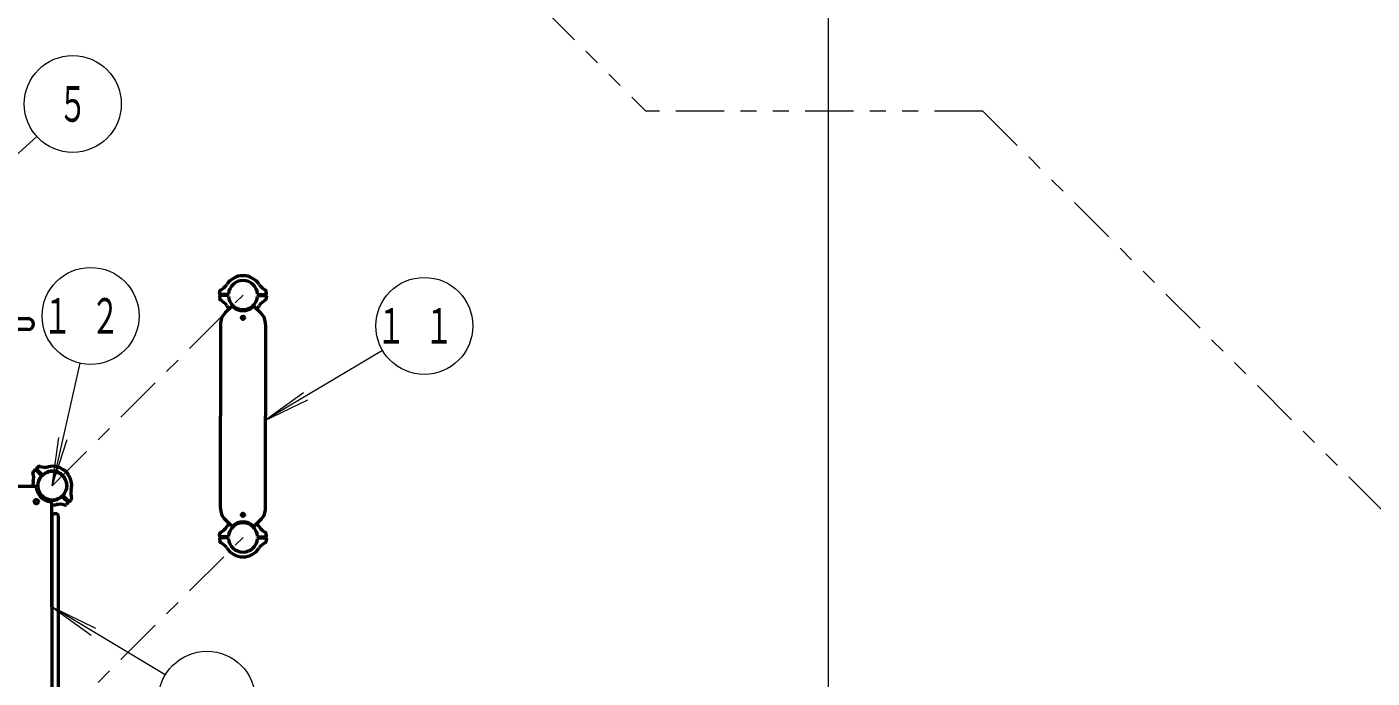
# Model space of a CAD drawing. Units: millimetres on the paper, scale 1:50. Extents: x -385 to 0, y -594 to 267.
# Drawn here: x -225.3 to -142.1, y 165.1 to 205.4 of the extents above; entities that cross this region are included whole.
import ezdxf
from ezdxf.enums import TextEntityAlignment as Align

# ---------------------------------------------------------------- set-up
doc = ezdxf.new("R2010")
doc.units = ezdxf.units.MM
doc.linetypes.add('USER2', pattern=[6, 3, -1, 1, -1])
doc.linetypes.add('USER3', pattern=[8, 3, -1, 1, -1, 1, -1])
doc.layers.add('LY_1', color=140, linetype='Continuous', lineweight=50)
doc.styles.add('ＭＳ ゴシック', font='')
doc.styles.get('ＭＳ ゴシック').set_extended_font_data('MS Gothic')

msp = doc.modelspace()

# ---------------------------------------------------------------- linework, layer by layer
at = {"layer": 'LY_1', "color": 7, "lineweight": 13}
for p, q in [((-175.663, 130.389), (-175.663, 240.356)), ((-224.641, 198.628), (-230.843, 193.016)), ((-203.252, 185.374), (-210.58, 181.027)), ((-221.971, 184.599), (-223.683, 177.016)), ((-210.58, 181.027), (-208.144, 182.776)), ((-210.58, 181.027), (-207.877, 182.327)), ((-223.683, 177.016), (-223.28, 179.989)), ((-223.683, 177.016), (-222.77, 179.874)), ((-223.713, 169.516), (-221.015, 168.205)), ((-223.713, 169.516), (-221.284, 167.756)), ((-216.691, 165.309), (-223.713, 169.516))]:
    msp.add_line(p, q, dxfattribs=at)
at = {"layer": 'LY_1', "color": 7, "linetype": 'USER3', "lineweight": 13}
for p, q in [((-216.131, 229.356), (-186.967, 200.193)), ((-166.118, 200.193), (-186.967, 200.193)), ((-166.118, 200.193), (-141.483, 175.558))]:
    msp.add_line(p, q, dxfattribs=at)
at = {"layer": 'LY_1'}
for p, q in [((-213.336, 188.884), (-213.33, 189.041)), ((-210.439, 188.884), (-210.444, 189.041)), ((-213.336, 188.741), (-213.33, 188.584)), ((-212.824, 188.842), (-213.296, 188.842)), ((-212.824, 188.782), (-213.296, 188.782)), ((-212.607, 188.092), (-212.994, 187.705)), ((-211.167, 188.092), (-210.78, 187.705)), ((-210.95, 188.842), (-210.479, 188.842)), ((-210.95, 188.782), (-210.479, 188.782)), ((-210.439, 188.741), (-210.444, 188.584)), ((-231.183, 187.356), (-225.183, 187.356)), ((-225.183, 186.676), (-230.843, 186.676)), ((-213.287, 186.998), (-213.287, 181.312)), ((-210.487, 186.998), (-210.487, 181.312)), ((-213.287, 175.627), (-213.287, 181.312)), ((-210.487, 175.627), (-210.487, 181.312)), ((-224.657, 178.091), (-224.542, 178.198)), ((-224.758, 177.99), (-224.865, 177.875)), ((-224.367, 177.658), (-224.701, 177.991)), ((-224.325, 177.7), (-224.658, 178.033)), ((-222.988, 177.994), (-222.986, 177.996)), ((-222.705, 177.711), (-222.703, 177.714)), ((-231.183, 176.986), (-224.776, 176.986)), ((-223.713, 169.516), (-223.713, 175.924)), ((-223.042, 176.332), (-222.709, 175.999)), ((-222.999, 176.374), (-222.666, 176.041)), ((-222.71, 175.941), (-222.816, 175.842)), ((-222.609, 176.042), (-222.509, 176.149)), ((-223.683, 163.866), (-223.683, 175.166)), ((-223.403, 175.266), (-223.583, 175.266)), ((-223.303, 163.866), (-223.303, 175.166)), ((-212.607, 174.532), (-212.994, 174.919)), ((-211.167, 174.532), (-210.78, 174.919)), ((-213.336, 173.884), (-213.33, 174.041)), ((-210.439, 173.884), (-210.444, 174.041)), ((-213.336, 173.741), (-213.33, 173.584)), ((-212.824, 173.842), (-213.296, 173.842)), ((-212.824, 173.782), (-213.296, 173.782)), ((-210.95, 173.842), (-210.479, 173.842)), ((-210.95, 173.782), (-210.479, 173.782)), ((-210.439, 173.741), (-210.444, 173.584)), ((-223.713, 169.516), (-223.713, 163.108))]:
    msp.add_line(p, q, dxfattribs=at)
at = {"layer": 'LY_1', "color": 7, "linetype": 'USER2', "lineweight": 13}
for p, q in [((-223.683, 177.016), (-211.887, 188.812)), ((-223.683, 162.016), (-211.887, 173.812))]:
    msp.add_line(p, q, dxfattribs=at)
at = {"layer": 'LY_1', "color": 7, "lineweight": 13}
for centre in [(-222.416, 200.64), (-221.311, 187.525), (-200.672, 186.905), (-214.117, 163.767)]:
    msp.add_circle(centre, 3, dxfattribs=at)
at = {"layer": 'LY_1'}
for centre, radius in [((-211.887, 187.412), 0.1), ((-223.683, 177.016), 0.891), ((-224.673, 176.026), 0.13), ((-211.887, 175.212), 0.1)]:
    msp.add_circle(centre, radius, dxfattribs=at)
for centre, radius, start, end in [((-211.887, 188.812), 1.2, 90, 147.27281), ((-211.887, 188.812), 0.9, 90, 175.72934), ((-211.887, 188.812), 1.2, 32.7272, 90), ((-211.887, 188.812), 0.9, 4.27066, 90), ((-213.296, 188.882), 0.04, 178, 270), ((-213.231, 189.026), 0.1, 117.45884, 178), ((-213.738, 190.002), 1, 297.45884, 327.27281), ((-212.824, 188.882), 0.04, 270, 355.72934), ((-210.95, 188.882), 0.04, 184.27066, 270), ((-210.036, 190.002), 1, 212.72719, 242.54116), ((-210.544, 189.026), 0.1, 2, 62.54116), ((-210.479, 188.882), 0.04, 270, 2), ((-213.296, 188.742), 0.04, 90, 182), ((-213.231, 188.599), 0.1, 182, 258.1784), ((-213.231, 188.599), 0.1, 182, 242.54116), ((-213.738, 187.623), 1, 32.7272, 62.54116), ((-211.887, 188.812), 1.2, 212.72719, 225), ((-212.824, 188.742), 0.04, 4.27066, 90), ((-211.887, 188.812), 0.9, 184.27066, 270), ((-211.887, 188.812), 0.9, 184.27066, 270), ((-212.565, 188.05), 0.06, 48.37229, 135), ((-211.887, 188.812), 0.96, 228.37229, 311.62771), ((-211.887, 188.812), 0.9, 270, 355.72934), ((-211.21, 188.05), 0.06, 45, 131.62771), ((-211.887, 188.812), 1.2, 315, 327.27281), ((-210.95, 188.742), 0.04, 90, 175.72934), ((-210.036, 187.623), 1, 117.45884, 147.27281), ((-210.544, 188.599), 0.1, 297.45884, 358), ((-210.544, 188.599), 0.1, 297.45884, 358), ((-210.479, 188.742), 0.04, 358, 90), ((-225.183, 187.016), 0.34, 270, 90), ((-212.287, 186.998), 1, 135, 180), ((-211.487, 186.998), 1, 0, 45), ((-224.63, 178.062), 0.04, 133, 225), ((-224.483, 178.117), 0.1, 72.45884, 133), ((-224.151, 179.166), 1, 252.45884, 282.27281), ((-223.683, 177.016), 1.2, 45, 102.27281), ((-224.784, 177.815), 0.1, 137, 197.54116), ((-223.683, 177.016), 1.2, 167.72719, 181.43254), ((-225.833, 177.484), 1, 347.72719, 17.54116), ((-224.729, 177.963), 0.04, 45, 137), ((-223.683, 177.016), 0.9, 139.27066, 225), ((-224.396, 177.629), 0.04, 319.27066, 45), ((-224.297, 177.728), 0.04, 225, 310.72934), ((-223.683, 177.016), 0.9, 45, 130.72934), ((-223.683, 177.016), 0.9, 319.27066, 45), ((-222.972, 177.982), 0.02, 53.62693, 135), ((-223.683, 177.016), 1.22, 45, 53.62693), ((-223.683, 177.016), 1.2, 347.72719, 45), ((-223.683, 177.016), 1.22, 36.37307, 45), ((-222.717, 177.728), 0.02, 315, 36.37307), ((-224.776, 176.886), 0.1, 6.78718, 90), ((-223.683, 177.016), 1, 186.78718, 263.21282), ((-222.971, 176.403), 0.04, 139.27066, 225), ((-221.534, 176.548), 1, 167.72719, 197.54116), ((-223.683, 177.016), 0.9, 225, 310.72934), ((-223.813, 175.924), 0.1, 0, 83.21282), ((-223.683, 177.016), 1.2, 268.56746, 282.27281), ((-223.216, 174.866), 1, 72.45884, 102.27281), ((-223.07, 176.304), 0.04, 45, 130.72934), ((-222.884, 175.915), 0.1, 252.45884, 313), ((-222.737, 175.971), 0.04, 313, 45), ((-222.638, 176.07), 0.04, 225, 317), ((-222.582, 176.217), 0.1, 317, 17.54116), ((-212.287, 175.627), 1, 180, 225), ((-211.487, 175.627), 1, 315, 0), ((-223.583, 175.166), 0.1, 90, 180), ((-223.403, 175.166), 0.1, 360, 90), ((-211.887, 173.812), 0.96, 48.37229, 131.62771), ((-213.231, 174.026), 0.1, 101.8216, 178), ((-213.231, 174.026), 0.1, 117.45884, 178), ((-213.738, 175.002), 1, 297.45884, 327.27281), ((-211.887, 173.812), 1.2, 135, 147.27281), ((-211.887, 173.812), 0.9, 90, 175.72934), ((-211.887, 173.812), 0.9, 90, 175.72934), ((-212.565, 174.575), 0.06, 225, 311.62771), ((-211.887, 173.812), 0.9, 4.27066, 90), ((-211.21, 174.575), 0.06, 228.37229, 315), ((-211.887, 173.812), 1.2, 32.7272, 45), ((-210.036, 175.002), 1, 212.72719, 242.54116), ((-210.544, 174.026), 0.1, 2, 62.54116), ((-210.544, 174.026), 0.1, 2, 62.54116), ((-213.296, 173.882), 0.04, 178, 270), ((-213.296, 173.742), 0.04, 90, 182), ((-213.231, 173.599), 0.1, 182, 242.54116), ((-213.738, 172.623), 1, 32.7272, 62.54116), ((-211.887, 173.812), 1.2, 212.72719, 270), ((-212.824, 173.882), 0.04, 270, 355.72934), ((-212.824, 173.742), 0.04, 4.27066, 90), ((-211.887, 173.812), 0.9, 184.27066, 270), ((-211.887, 173.812), 0.9, 270, 355.72934), ((-211.887, 173.812), 1.2, 270, 327.27281), ((-210.95, 173.882), 0.04, 184.27066, 270), ((-210.95, 173.742), 0.04, 90, 175.72934), ((-210.036, 172.623), 1, 117.45884, 147.27281), ((-210.544, 173.599), 0.1, 297.45884, 358), ((-210.479, 173.882), 0.04, 270, 2), ((-210.479, 173.742), 0.04, 358, 90)]:
    msp.add_arc(centre, radius, start, end, dxfattribs=at)

# ---------------------------------------------------------------- texts
at = {"layer": 'LY_1', "color": 7, "style": 'ＭＳ ゴシック', "width": 0.6}
msp.add_text('５', height=2.199, dxfattribs=at).set_placement((-222.416, 200.64), align=Align.MIDDLE_CENTER)
at = {"layer": 'LY_1', "color": 7, "char_height": 2.199, "attachment_point": 5, "style": 'ＭＳ ゴシック'}
for s, insert in [('\\T1.64;\\W0.6;１２', (-221.311, 187.525)), ('\\T1.64;\\W0.6;１１', (-200.672, 186.905))]:
    msp.add_mtext(s, dxfattribs=dict(at, insert=insert))

doc.saveas('drawing.dxf')
